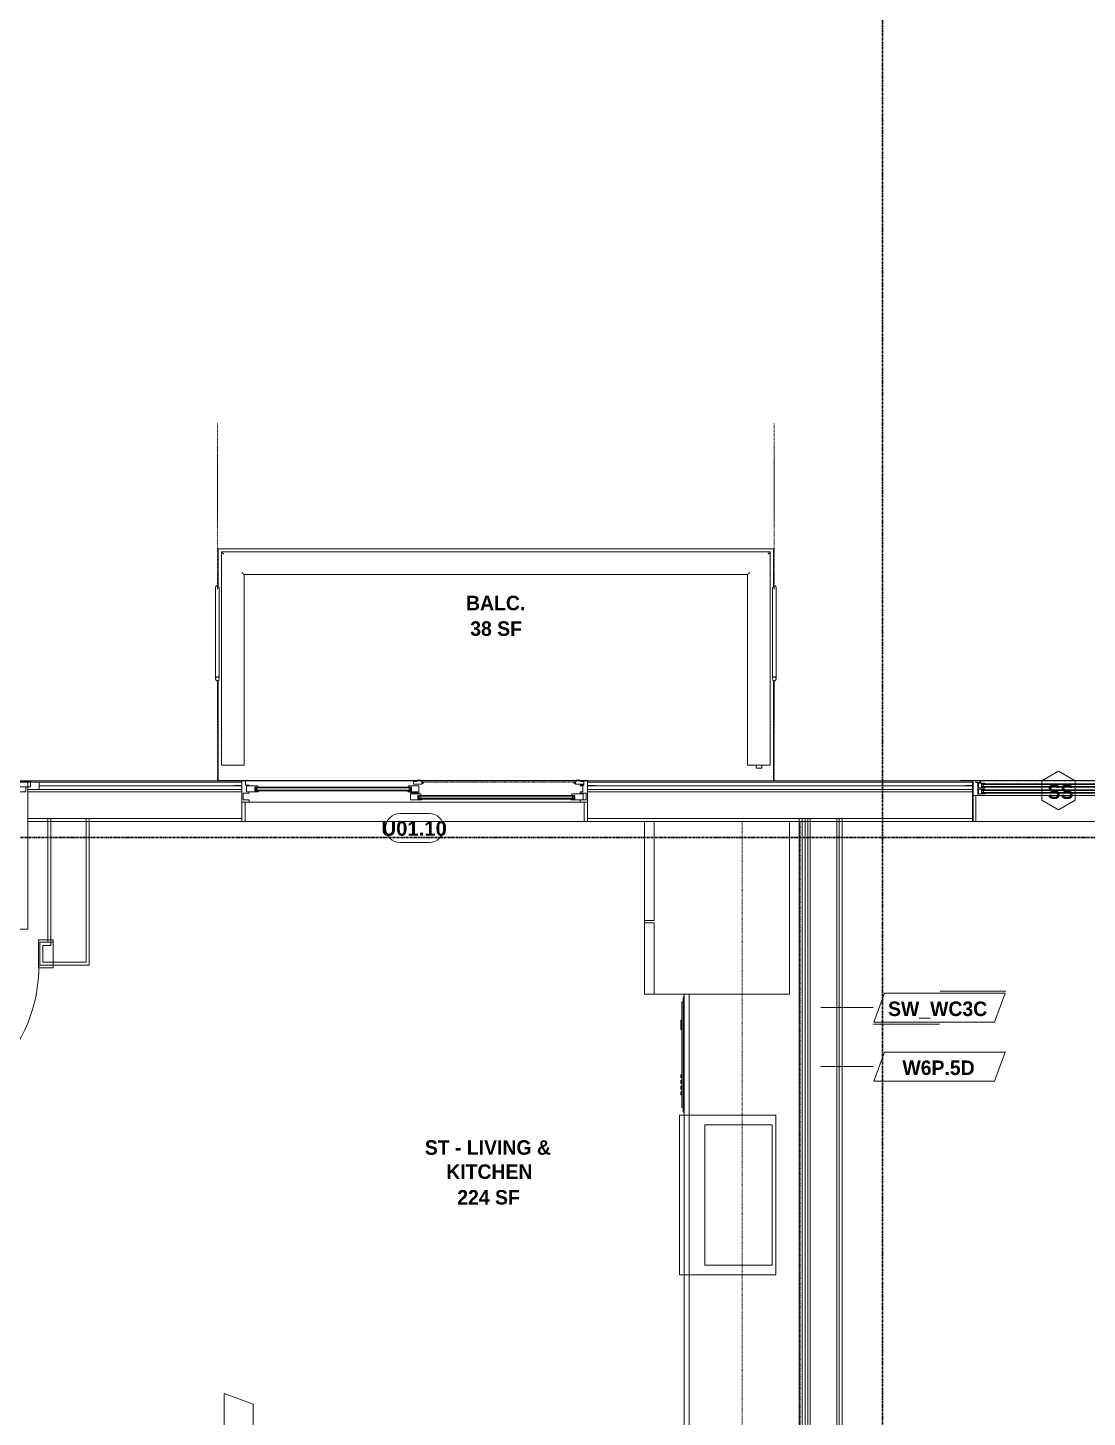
# Model space of a CAD drawing. Header units: inches. Extents: x -4058 to -1781, y 9814 to 12264.
# Drawn here: x -2677.1 to -2458, y 10719.3 to 11006.6 of the extents above; entities that cross this region are included whole.
import ezdxf

# ---------------------------------------------------------------- set-up
doc = ezdxf.new("R2010")
doc.units = ezdxf.units.IN
doc.header["$MEASUREMENT"] = 0
for name, pattern in [('Center 1_4_', [0.53125, 0.25, -0.09375, 0.09375, -0.09375]), ('Dash', [0.25, 0.125, -0.125]), ('Grid Line 1_2_', [0.875, 0.5, -0.125, 0.125, -0.125])]:
    doc.linetypes.add(name, pattern=pattern)
for name, color, linetype, lineweight in [('0-1', 7, 'Continuous', 5), ('0-2', 7, 'Continuous', 9), ('A-AREA-IDEN', 2, 'Continuous', 9), ('A-DETL-CNTR-1', 7, 'Center 1_4_', 9), ('A-DETL-GENF-1', 7, 'Continuous', 9), ('A-DETL-GENF-2', 92, 'Continuous', 18), ('A-DETL-GENF-HDLN-1', 7, 'Dash', 9), ('A-DETL-GENF-HDLN-2', 1, 'Continuous', 18), ('A-DOOR', 31, 'Continuous', 18), ('A-DOOR-1', 7, 'Continuous', 9), ('A-DOOR-3', 31, 'Continuous', 9), ('A-DOOR-4', 31, 'Continuous', 30), ('A-DOOR-FRAM-1', 7, 'Continuous', 9), ('A-DOOR-IDEN', 31, 'Continuous', 9), ('A-FLOR-1', 7, 'Continuous', 9), ('A-FLOR-2', 192, 'Continuous', 9), ('A-FLOR-HRAL-1', 7, 'Continuous', 9), ('A-GENM-1', 7, 'Continuous', 9), ('A-GLAZ', 151, 'Continuous', 18), ('A-GLAZ-1', 10, 'Continuous', 30), ('A-GLAZ-2', 7, 'Continuous', 9), ('A-GLAZ-IDEN', 152, 'Continuous', 9), ('A-WALL', 113, 'Continuous', 18), ('A-WALL-1', 7, 'Continuous', 9), ('A-WALL-2', 250, 'Continuous', 18), ('A-WALL-3', 113, 'Continuous', 9), ('A-WALL-IDEN', 211, 'Continuous', 9), ('I-WALL-1', 7, 'Continuous', 9), ('I-WALL-2', 2, 'Continuous', 9), ('P-SANR-FIXT', 6, 'Continuous', 9), ('Q-CASE', 31, 'Continuous', 9), ('Q-CASE-HDLN', 31, 'Dash', 9), ('Q-SPCQ', 91, 'Continuous', 9), ('S-BEAM-1', 7, 'Continuous', 9), ('S-GRID-1', 1, 'Grid Line 1_2_', 30)]:
    doc.layers.add(name, color=color, linetype=linetype, lineweight=lineweight)
doc.styles.add('Arial_B', font='arialbd.ttf', dxfattribs={"height": 3})
doc.styles.add('Century Gothic_B', font='GOTHICB.TTF', dxfattribs={"height": 3})

# ---------------------------------------------------------------- blocks, each defined once
blk = doc.blocks.new('Perforated Panel at Magic-Pak - hvac panel - 3rd floor-2505075-UNITS PLANS - 3RD FLOOR')
at = {"layer": 'A-GLAZ-2'}
for p, q in [((19.01, 4.19), (-19.01, 4.19)), ((-19.01, 4.12), (19.01, 4.12))]:
    blk.add_line(p, q, dxfattribs=at)
blk = doc.blocks.new('V-Series_EWC4_SPVU_RFA_2015 - 2ND AND 3RD FLOOR-2226480-UNITS PLANS - 3RD FLOOR')
at = {"layer": 'A-GENM-1'}
for p, q in [((-3859.97, 11740.34), (-3859.97, 11739.78)), ((-3858.97, 11740.34), (-3859.97, 11740.34)), ((-3859.97, 11739.78), (-3859.97, 11711.9)), ((-3858.97, 11739.78), (-3859.97, 11739.78)), ((-3859.97, 11739.78), (-3858.97, 11739.78)), ((-3858.97, 11739.78), (-3858.97, 11740.34)), ((-3858.97, 11711.9), (-3858.97, 11739.78)), ((-3829.54, 11739.78), (-3858.97, 11739.78)), ((-3858.97, 11739.78), (-3858.97, 11739.34)), ((-3829.54, 11711.9), (-3829.54, 11739.78)), ((-3858.97, 11739.34), (-3857.97, 11739.34)), ((-3857.97, 11739.34), (-3857.97, 11736.54)), ((-3857.97, 11736.54), (-3858.97, 11736.54)), ((-3858.97, 11736.54), (-3858.97, 11736.04)), ((-3858.97, 11736.04), (-3857.97, 11736.04)), ((-3857.97, 11736.04), (-3857.97, 11733.06)), ((-3857.97, 11733.06), (-3858.97, 11733.06)), ((-3858.97, 11733.06), (-3858.97, 11732.56)), ((-3858.97, 11732.56), (-3857.97, 11732.56)), ((-3857.97, 11732.56), (-3857.97, 11729.57)), ((-3857.97, 11729.57), (-3858.97, 11729.57)), ((-3858.97, 11729.57), (-3858.97, 11729.07)), ((-3858.97, 11729.07), (-3857.97, 11729.07)), ((-3857.97, 11729.07), (-3857.97, 11726.09)), ((-3857.97, 11726.09), (-3858.97, 11726.09)), ((-3858.97, 11726.09), (-3858.97, 11725.59)), ((-3858.97, 11725.59), (-3857.97, 11725.59)), ((-3857.97, 11725.59), (-3857.97, 11722.61)), ((-3857.97, 11722.61), (-3858.97, 11722.61)), ((-3858.97, 11722.61), (-3858.97, 11722.11)), ((-3858.97, 11722.11), (-3857.97, 11722.11)), ((-3857.97, 11722.11), (-3857.97, 11719.12)), ((-3857.97, 11719.12), (-3858.97, 11719.12)), ((-3858.97, 11719.12), (-3858.97, 11718.62)), ((-3858.97, 11718.62), (-3857.97, 11718.62)), ((-3857.97, 11718.62), (-3857.97, 11715.64)), ((-3857.97, 11715.64), (-3858.97, 11715.64)), ((-3858.97, 11715.64), (-3858.97, 11715.14)), ((-3858.97, 11715.14), (-3857.97, 11715.14)), ((-3857.97, 11715.14), (-3857.97, 11712.34)), ((-3859.97, 11711.9), (-3858.97, 11711.9)), ((-3859.97, 11711.9), (-3859.97, 11711.34)), ((-3858.97, 11711.9), (-3859.97, 11711.9)), ((-3859.97, 11711.34), (-3858.97, 11711.34)), ((-3857.97, 11712.34), (-3858.97, 11712.34)), ((-3858.97, 11712.34), (-3858.97, 11711.9)), ((-3858.97, 11711.34), (-3858.97, 11711.9)), ((-3858.97, 11711.9), (-3829.54, 11711.9))]:
    blk.add_line(p, q, dxfattribs=at)
blk = doc.blocks.new('Window-Double_Hung-Marvin-Essential - 2-WIDE _TEMP ALL LOW_ ESDH3066-3454271-UNITS PLANS - 3RD FLOOR')
at = {"layer": 'A-DETL-GENF-HDLN-1'}
blk.add_line((16.1, -4.22), (-16.5, -4.22), dxfattribs=at)
at = {"layer": 'A-DETL-GENF-HDLN-2'}
for p, q in [((-17.13, 4.19), (-17.75, 4.19)), ((-17.13, -1.16), (-17.13, 4.19)), ((17.12, 4.19), (17.75, 4.19)), ((17.12, 4.19), (17.12, -1.16)), ((-16.72, -1.19), (-17.75, -1.19)), ((-17.75, -4.28), (-17.75, -1.19)), ((-16.72, -3.77), (-16.72, -1.19)), ((-16.56, -1.53), (-15.34, -1.53)), ((-16.56, -1.53), (-16.56, -2.47)), ((-15.34, -2.47), (-16.56, -2.47)), ((-16.56, -2.75), (-15.34, -2.75)), ((-16.56, -2.75), (-16.56, -3.69)), ((-15.28, -1.65), (-15.94, -1.65)), ((-15.94, -1.65), (-15.94, -2.37)), ((-15.94, -2.37), (-15.28, -2.37)), ((-15.28, -2.87), (-15.94, -2.87)), ((-15.94, -2.87), (-15.94, -3.59)), ((-15.84, -1.66), (-15.84, -2.35)), ((-15.54, -1.79), (-15.54, -2.23)), ((-15.34, -1.53), (-15.28, -1.59)), ((-15.34, -2.47), (-15.28, -2.41)), ((-15.34, -2.75), (-15.28, -2.81)), ((-15.28, -1.59), (-15.28, -1.65)), ((-15.28, -2.37), (-15.28, -2.41)), ((-15.28, -2.81), (-15.28, -2.87)), ((15.34, -1.53), (15.28, -1.59)), ((15.28, -1.59), (15.28, -1.65)), ((15.28, -1.65), (15.94, -1.65)), ((15.28, -2.37), (15.28, -2.41)), ((15.94, -2.37), (15.28, -2.37)), ((15.34, -2.47), (15.28, -2.41)), ((15.34, -2.75), (15.28, -2.81)), ((15.28, -2.81), (15.28, -2.87)), ((15.28, -2.87), (15.94, -2.87)), ((16.56, -1.53), (15.34, -1.53)), ((15.34, -2.47), (16.56, -2.47)), ((16.56, -2.75), (15.34, -2.75)), ((15.54, -1.79), (15.54, -2.23)), ((15.84, -1.66), (15.84, -2.35)), ((15.94, -1.65), (15.94, -2.37)), ((15.94, -2.87), (15.94, -3.59)), ((16.56, -1.53), (16.56, -2.47)), ((16.56, -2.75), (16.56, -3.69)), ((16.72, -3.77), (16.72, -1.19)), ((16.72, -1.19), (17.75, -1.19)), ((17.75, -4.28), (17.75, -1.19)), ((-19.25, -3.23), (-19.25, -3.19)), ((-19.25, -3.19), (-17.9, -3.19)), ((-17.75, -3.23), (-19.25, -3.23)), ((-17.9, -3.19), (-17.9, -3.08)), ((-17.9, -3.08), (-17.75, -3.08)), ((-17.75, -4.28), (-17.16, -4.28)), ((-17.08, -3.87), (-17.16, -4.28)), ((-17.08, -3.87), (-16.19, -3.87)), ((-16.85, -4.25), (-16.85, -3.87)), ((-16.3, -4.25), (-16.85, -4.25)), ((-16.38, -3.77), (-16.72, -3.77)), ((-15.34, -3.69), (-16.56, -3.69)), ((-16.38, -3.87), (-16.38, -3.77)), ((-16.18, -4.01), (-16.3, -4.01)), ((-16.3, -4.01), (-16.3, -4.25)), ((-16.19, -3.87), (-16.19, -3.97)), ((-16.19, -3.97), (-16.1, -3.97)), ((-16.18, -4.22), (-16.18, -4.01)), ((-16.18, -4.22), (-16.1, -4.22)), ((-16.1, -3.97), (-16.1, -4.22)), ((-15.94, -3.59), (-15.28, -3.59)), ((-15.84, -2.88), (-15.84, -3.57)), ((-15.54, -3.01), (-15.54, -3.45)), ((-15.34, -3.69), (-15.28, -3.63)), ((-15.28, -3.59), (-15.28, -3.63)), ((15.28, -3.59), (15.28, -3.63)), ((15.94, -3.59), (15.28, -3.59)), ((15.34, -3.69), (15.28, -3.63)), ((15.34, -3.69), (16.56, -3.69)), ((15.54, -3.01), (15.54, -3.45)), ((15.84, -2.88), (15.84, -3.57)), ((16.19, -3.97), (16.1, -3.97)), ((16.1, -3.97), (16.1, -4.22)), ((16.18, -4.22), (16.1, -4.22)), ((16.18, -4.22), (16.18, -4.01)), ((16.18, -4.01), (16.3, -4.01)), ((17.08, -3.87), (16.19, -3.87)), ((16.19, -3.87), (16.19, -3.97)), ((16.3, -4.01), (16.3, -4.25)), ((16.3, -4.25), (16.85, -4.25)), ((16.38, -3.87), (16.38, -3.77)), ((16.38, -3.77), (16.72, -3.77)), ((16.85, -4.25), (16.85, -3.87)), ((17.08, -3.87), (17.16, -4.28)), ((17.75, -4.28), (17.16, -4.28)), ((17.9, -3.08), (17.75, -3.08)), ((17.75, -3.23), (19.25, -3.23)), ((17.9, -3.19), (17.9, -3.08)), ((19.25, -3.19), (17.9, -3.19)), ((19.25, -3.23), (19.25, -3.19))]:
    blk.add_line(p, q, dxfattribs=at)
at = {"layer": 'A-GLAZ'}
for p, q in [((15.84, -1.66), (-15.84, -1.66)), ((15.84, -1.79), (-15.84, -1.79)), ((15.84, -2.23), (-15.84, -2.23)), ((15.84, -2.35), (-15.84, -2.35)), ((15.84, -2.88), (-15.84, -2.88)), ((15.84, -3.01), (-15.84, -3.01)), ((15.84, -3.45), (-15.84, -3.45)), ((15.84, -3.57), (-15.84, -3.57))]:
    blk.add_line(p, q, dxfattribs=at)
at = {"layer": 'A-GLAZ-1'}
for p, q in [((-17.75, -1.16), (-17.75, 4.19)), ((17.75, 4.19), (17.75, -1.16)), ((-17.75, -4.28), (-17.75, -1.19)), ((17.75, -1.19), (17.75, -4.28))]:
    blk.add_line(p, q, dxfattribs=at)
at = {"layer": 'A-GLAZ-2'}
for p, q in [((-17.75, 4.19), (17.75, 4.19)), ((-17.75, -1.19), (17.75, -1.19)), ((17.75, -4.28), (-17.75, -4.28)), ((17.75, -4.19), (20.21, -4.19)), ((20.21, -4.25), (17.75, -4.25)), ((20.21, -4.19), (20.21, -4.25))]:
    blk.add_line(p, q, dxfattribs=at)
blk = doc.blocks.new('Door-Sliding-Marvin-2_Panel_Patio_Door-Essential - LR-MARVIN ESSENTIAL SLIDING - 6_-0_X6_-10_ - 3RD FLOOR-3441016-UNITS PLANS - 3RD FLOOR')
at = {"layer": 'A-DETL-GENF-1'}
for p, q in [((-32.87, 2.72), (-32.87, 2.27)), ((-32.61, 2.72), (-32.61, 2.27))]:
    blk.add_line(p, q, dxfattribs=at)
at = {"layer": 'A-DETL-GENF-2'}
for p, q in [((-37.25, 3.19), (-37.25, 3.23)), ((-35.75, 3.23), (-37.25, 3.23)), ((-35.91, 3.19), (-37.25, 3.19)), ((-35.91, 3.19), (-35.91, 3.08)), ((-35.75, 3.08), (-35.91, 3.08)), ((-35, 4.28), (-35.75, 4.28)), ((-35.75, 4.28), (-35.75, -0.19)), ((-35, 3.31), (-35, 4.28)), ((-34.25, 3.31), (-35, 3.31)), ((-34.81, 3.19), (-32.46, 3.19)), ((-34.81, 1.94), (-34.81, 3.19)), ((-34.25, 3.19), (-34.25, 3.31)), ((-32.38, 2.87), (-33.09, 2.87)), ((-33.09, 2.87), (-33.09, 2.12)), ((-32.98, 2.72), (-32.98, 2.87)), ((-32.46, 3.19), (-32.38, 2.87)), ((-35.5, 1.62), (-35.5, 0.25)), ((-35.5, 1.62), (-34.25, 1.62)), ((-35.5, 0.25), (-34.39, 0.25)), ((-32.41, 1.94), (-34.81, 1.94)), ((-34.39, 0.25), (-34.25, 0.1)), ((-34.25, 1.62), (-34.25, 1.94)), ((-34.25, -0.19), (-34.25, 0.1)), ((-33.09, 2.12), (-32.34, 2.12)), ((-32.98, 2.27), (-32.98, 2.12)), ((-32.34, 2), (-32.41, 1.94)), ((-32.34, 2.12), (-32.34, 2)), ((-35.75, -0.19), (-34.25, -0.19)), ((-35.06, -0.22), (-35.75, -0.22)), ((-35.75, -0.22), (-35.75, -4.19)), ((-35.06, -4.19), (-35.06, -0.22)), ((35.06, -0.22), (35.06, -4.19)), ((35.75, -0.22), (35.06, -0.22)), ((35.75, -4.19), (35.75, -0.22)), ((-35.75, -4.19), (-35.06, -4.19)), ((35.06, -4.19), (35.75, -4.19))]:
    blk.add_line(p, q, dxfattribs=at)
at = {"layer": 'A-DETL-GENF-HDLN-1'}
blk.add_line((1.75, 3.94), (33.01, 3.94), dxfattribs=at)
at = {"layer": 'A-DETL-GENF-HDLN-2'}
for p, q in [((-1.29, 3.19), (-1.38, 2.87)), ((-1.38, 2.87), (-0.66, 2.87)), ((0.87, 3.19), (-1.29, 3.19)), ((-0.77, 2.72), (-0.77, 2.87)), ((-0.66, 2.87), (-0.66, 2.12)), ((-0.24, 4.05), (-0.24, 3.53)), ((0.34, 4.05), (-0.24, 4.05)), ((-0.24, 3.53), (1.51, 3.53)), ((0.6, 4.36), (0.34, 4.05)), ((1.35, 4.36), (0.6, 4.36)), ((0.87, 1.72), (0.87, 3.19)), ((1.35, 4.05), (1.35, 4.36)), ((1.35, 4.05), (1.51, 4.05)), ((1.51, 3.69), (1.51, 4.05)), ((1.71, 3.69), (1.51, 3.69)), ((1.51, 3.65), (1.75, 3.65)), ((1.51, 3.53), (1.51, 3.65)), ((1.64, 3.83), (1.64, 3.94)), ((1.75, 3.94), (1.64, 3.94)), ((1.64, 3.83), (1.71, 3.83)), ((1.71, 3.83), (1.71, 3.69)), ((1.75, 3.65), (1.75, 3.94)), ((33.01, 3.94), (33.12, 3.94)), ((33.01, 3.65), (33.01, 3.94)), ((33.25, 3.65), (33.01, 3.65)), ((33.12, 3.83), (33.05, 3.83)), ((33.05, 3.83), (33.05, 3.69)), ((33.05, 3.69), (33.25, 3.69)), ((33.12, 3.83), (33.12, 3.94)), ((33.25, 3.69), (33.25, 4.05)), ((33.41, 4.05), (33.25, 4.05)), ((33.25, 3.53), (33.25, 3.65)), ((35, 3.53), (33.25, 3.53)), ((33.41, 4.05), (33.41, 4.36)), ((33.41, 4.36), (34.16, 4.36)), ((34.16, 4.36), (34.42, 4.05)), ((34.25, 3.19), (34.25, 3.31)), ((34.25, 3.31), (35, 3.31)), ((34.81, 3.19), (34.25, 3.19)), ((34.42, 4.05), (35, 4.05)), ((34.81, 1.94), (34.81, 3.19)), ((35, 4.28), (35.75, 4.28)), ((35, 3.31), (35, 4.28)), ((35.75, 4.28), (35.75, -0.19)), ((35.75, 3.23), (37.25, 3.23)), ((35.75, 3.08), (35.9, 3.08)), ((35.9, 3.19), (35.9, 3.08)), ((35.9, 3.19), (37.25, 3.19)), ((37.25, 3.19), (37.25, 3.23)), ((-32.87, 2.72), (-32.87, 2.27)), ((-32.61, 2.72), (-32.61, 2.27)), ((-0.66, 2.12), (-1.41, 2.12)), ((-1.41, 2.12), (-1.41, 2)), ((-1.41, 2), (-1.34, 1.94)), ((-1.34, 1.94), (0.87, 1.94)), ((-1.14, 2.72), (-1.14, 2.27)), ((-0.88, 2.72), (-0.88, 2.27)), ((0.24, 1.82), (-0.88, 1.72)), ((-0.88, 0.25), (-0.88, 1.72)), ((-0.88, 1.5), (1.29, 1.5)), ((1.34, 0.25), (-0.88, 0.25)), ((-0.77, 2.27), (-0.77, 2.12)), ((-0.43, 1.68), (0.43, 1.76)), ((-0.43, 1.58), (-0.43, 1.68)), ((-0.24, 1.58), (-0.43, 1.58)), ((-0.24, 1.62), (0.87, 1.72)), ((-0.24, 1.62), (-0.24, 1.7)), ((-0.24, 1.51), (-0.24, 1.58)), ((0.24, 1.93), (0.24, 1.86)), ((0.24, 1.86), (0.43, 1.86)), ((0.24, 1.82), (0.24, 1.74)), ((0.43, 1.86), (0.43, 1.76)), ((0.66, 1.19), (0.66, 0.44)), ((1.37, 1.19), (0.66, 1.19)), ((0.66, 0.44), (1.41, 0.44)), ((0.77, 1.04), (0.77, 1.19)), ((0.77, 0.58), (0.77, 0.44)), ((0.88, 1.04), (0.88, 0.58)), ((1.14, 1.04), (1.14, 0.58)), ((1.29, 1.5), (1.37, 1.19)), ((1.41, 0.31), (1.34, 0.25)), ((1.41, 0.44), (1.41, 0.31)), ((33.16, 0.44), (32.41, 0.44)), ((32.41, 0.44), (32.41, 0.31)), ((32.41, 0.31), (32.47, 0.25)), ((32.52, 1.5), (32.44, 1.19)), ((32.44, 1.19), (33.16, 1.19)), ((32.47, 0.25), (34.84, 0.25)), ((34.84, 1.5), (32.52, 1.5)), ((32.68, 1.04), (32.68, 0.58)), ((32.93, 1.04), (32.93, 0.58)), ((33.04, 1.04), (33.04, 1.19)), ((33.04, 0.58), (33.04, 0.44)), ((33.16, 1.19), (33.16, 0.44)), ((34.81, 1.94), (34.25, 1.94)), ((34.25, 1.62), (34.25, 1.94)), ((35.5, 1.62), (34.25, 1.62)), ((34.39, 0.25), (34.25, 0.1)), ((34.25, -0.19), (34.25, 0.1)), ((35.5, 0.25), (34.39, 0.25)), ((34.84, 0.25), (34.84, 1.5)), ((35.5, 1.62), (35.5, 0.25)), ((35.75, -0.19), (34.25, -0.19))]:
    blk.add_line(p, q, dxfattribs=at)
at = {"layer": 'A-DOOR'}
for p, q in [((-32.98, 2.87), (-0.77, 2.87)), ((-32.98, 2.72), (-0.77, 2.72)), ((-32.98, 2.27), (-0.77, 2.27)), ((-32.98, 2.12), (-0.77, 2.12)), ((0.77, 1.19), (33.04, 1.19)), ((0.77, 1.04), (33.04, 1.04)), ((0.77, 0.58), (33.04, 0.58)), ((0.77, 0.44), (33.04, 0.44))]:
    blk.add_line(p, q, dxfattribs=at)
at = {"layer": 'A-DOOR-1'}
for p, q in [((-35.75, 4.25), (-40.68, 4.25)), ((-40.68, 4.25), (-40.68, 4.19)), ((-35.75, 4.25), (35.75, 4.25)), ((-35.75, 4.19), (-35.75, 4.25)), ((-35.75, 4.19), (35.75, 4.19)), ((35.75, 4.25), (35.75, 4.19))]:
    blk.add_line(p, q, dxfattribs=at)
at = {"layer": 'A-DOOR-FRAM-1'}
for p, q in [((35.75, 4.28), (-35.75, 4.28)), ((-35.75, 4.28), (-35.75, -0.19)), ((35.75, -0.19), (35.75, 4.28)), ((-35.75, -0.19), (35.75, -0.19))]:
    blk.add_line(p, q, dxfattribs=at)
blk = doc.blocks.new('Railing - Baluster_01-2700443-UNITS PLANS - 3RD FLOOR')
at = {"layer": 'A-FLOR-HRAL-1'}
for p, q in [((-0.59, 1.18), (0.59, 1.18)), ((-0.59, 0.59), (-0.59, 1.18)), ((0.59, 1.18), (0.59, 0.59))]:
    blk.add_line(p, q, dxfattribs=at)
blk = doc.blocks.new('Railing - Railing-3415223-UNITS PLANS - 3RD FLOOR')
at = {"layer": 'A-FLOR-HRAL-1'}
for p, q in [((-2523.55, 10898.25), (-2637.1, 10898.25)), ((-2637.1, 10898.25), (-2637.1, 10854.14)), ((-2523.55, 10854.14), (-2523.55, 10898.25)), ((-2632.37, 10893.53), (-2528.27, 10893.53)), ((-2632.37, 10854.14), (-2632.37, 10893.53)), ((-2528.27, 10893.53), (-2528.27, 10854.14)), ((-2636.63, 10854.14), (-2637.1, 10854.14)), ((-2632.85, 10854.14), (-2636.63, 10854.14)), ((-2632.37, 10854.14), (-2632.85, 10854.14)), ((-2527.8, 10854.14), (-2528.27, 10854.14)), ((-2524.02, 10854.14), (-2527.8, 10854.14)), ((-2523.55, 10854.14), (-2524.02, 10854.14))]:
    blk.add_line(p, q, dxfattribs=at)
for points, knots in [([(-2637.1, 10898.25), (-2637.1, 10898.25), (-2637.09, 10898.24), (-2637.06, 10898.22), (-2637.04, 10898.19), (-2637.01, 10898.16), (-2636.98, 10898.13), (-2636.95, 10898.11), (-2636.91, 10898.07), (-2636.87, 10898.02), (-2636.84, 10897.99), (-2636.8, 10897.95), (-2636.73, 10897.88), (-2636.67, 10897.82), (-2636.63, 10897.78)], [0, 0, 0, 0, 0.166667, 0.25, 0.333333, 0.416667, 0.458333, 0.5, 0.583333, 0.666667, 0.708333, 0.75, 0.833333, 1, 1, 1, 1]), ([(-2523.55, 10898.25), (-2523.55, 10898.25), (-2523.56, 10898.24), (-2523.58, 10898.22), (-2523.61, 10898.19), (-2523.64, 10898.16), (-2523.67, 10898.13), (-2523.69, 10898.11), (-2523.73, 10898.07), (-2523.78, 10898.02), (-2523.81, 10897.99), (-2523.85, 10897.95), (-2523.92, 10897.88), (-2523.98, 10897.82), (-2524.02, 10897.78)], [0, 0, 0, 0, 0.166667, 0.25, 0.333333, 0.416667, 0.458333, 0.5, 0.583333, 0.666667, 0.708333, 0.75, 0.833333, 1, 1, 1, 1]), ([(-2632.85, 10894), (-2632.8, 10893.96), (-2632.74, 10893.9), (-2632.67, 10893.82), (-2632.62, 10893.77), (-2632.58, 10893.74), (-2632.55, 10893.7), (-2632.52, 10893.67), (-2632.49, 10893.64), (-2632.46, 10893.62), (-2632.44, 10893.59), (-2632.41, 10893.56), (-2632.38, 10893.54), (-2632.37, 10893.53), (-2632.37, 10893.53)], [0, 0, 0, 0, 0.166667, 0.25, 0.333333, 0.375, 0.416667, 0.5, 0.541667, 0.583333, 0.666667, 0.75, 0.833333, 1, 1, 1, 1]), ([(-2527.8, 10894), (-2527.84, 10893.96), (-2527.9, 10893.9), (-2527.98, 10893.82), (-2528.03, 10893.77), (-2528.06, 10893.74), (-2528.1, 10893.7), (-2528.13, 10893.67), (-2528.16, 10893.64), (-2528.18, 10893.62), (-2528.21, 10893.59), (-2528.24, 10893.56), (-2528.27, 10893.54), (-2528.27, 10893.53), (-2528.27, 10893.53)], [0, 0, 0, 0, 0.166667, 0.25, 0.333333, 0.375, 0.416667, 0.5, 0.541667, 0.583333, 0.666667, 0.75, 0.833333, 1, 1, 1, 1])]:
    blk.add_open_spline(points, degree=3, knots=knots, dxfattribs=at)
at = {"rotation": 180}
blk.add_blockref('Railing - Baluster_01-2700443-UNITS PLANS - 3RD FLOOR', (-2525.91, 10854.73), dxfattribs=at)
blk = doc.blocks.new('Walls 57 - Walls 1-3381286-UNITS PLANS - 3RD FLOOR')
at = {"layer": 'S-BEAM-1'}
for p, q in [((-2523.1, 10890.93), (-2523.1, 10871.99)), ((-2522.35, 10871.99), (-2522.35, 10890.93))]:
    blk.add_line(p, q, dxfattribs=at)
at = {"layer": 'S-BEAM-1', "flags": 128}
for points in [[(-2522.35, 10871.99), (-2522.36, 10872.09), (-2522.4, 10872.18), (-2522.45, 10872.26), (-2522.52, 10872.32), (-2522.6, 10872.37), (-2522.68, 10872.39), (-2522.77, 10872.39), (-2522.86, 10872.37), (-2522.94, 10872.32), (-2523.01, 10872.26), (-2523.06, 10872.18), (-2523.09, 10872.09), (-2523.1, 10871.99)], [(-2523.1, 10871.99), (-2523.09, 10871.89), (-2523.06, 10871.8), (-2523.01, 10871.72), (-2522.94, 10871.66), (-2522.86, 10871.62), (-2522.77, 10871.59), (-2522.68, 10871.59), (-2522.6, 10871.62), (-2522.52, 10871.66), (-2522.45, 10871.72), (-2522.4, 10871.8), (-2522.36, 10871.89), (-2522.35, 10871.99)]]:
    blk.add_lwpolyline(points, dxfattribs=at)
at = {"layer": 'S-BEAM-1'}
blk.add_ellipse((-2522.73, 10890.93), major_axis=(0.375, 0), ratio=0.93544, start_param=0, end_param=2.081897, dxfattribs=at)
blk = doc.blocks.new('Walls 58 - Walls 1-3381295-UNITS PLANS - 3RD FLOOR')
at = {"layer": 'S-BEAM-1'}
for p, q in [((-2638.3, 10890.93), (-2638.3, 10871.99)), ((-2637.55, 10871.99), (-2637.55, 10890.93))]:
    blk.add_line(p, q, dxfattribs=at)
at = {"layer": 'S-BEAM-1', "flags": 128}
for points in [[(-2637.55, 10871.99), (-2637.56, 10872.09), (-2637.6, 10872.18), (-2637.65, 10872.26), (-2637.71, 10872.32), (-2637.79, 10872.37), (-2637.88, 10872.39), (-2637.97, 10872.39), (-2638.06, 10872.37), (-2638.14, 10872.32), (-2638.21, 10872.26), (-2638.26, 10872.18), (-2638.29, 10872.09), (-2638.3, 10871.99)], [(-2638.3, 10871.99), (-2638.29, 10871.89), (-2638.26, 10871.8), (-2638.21, 10871.72), (-2638.14, 10871.66), (-2638.06, 10871.62), (-2637.97, 10871.59), (-2637.88, 10871.59), (-2637.79, 10871.62), (-2637.71, 10871.66), (-2637.65, 10871.72), (-2637.6, 10871.8), (-2637.56, 10871.89), (-2637.55, 10871.99)]]:
    blk.add_lwpolyline(points, dxfattribs=at)
at = {"layer": 'S-BEAM-1'}
blk.add_ellipse((-2637.93, 10890.93), major_axis=(0.375, 0), ratio=0.93544, start_param=1.047198, end_param=3.141593, dxfattribs=at)
blk = doc.blocks.new('CTR - 1st Phase - Shell_rvt-1-UNITS PLANS - 3RD FLOOR')
at = {"layer": 'A-DETL-CNTR-1'}
for p, q in [((-2637.92, 10890.53), (-2637.92, 10924.78)), ((-2522.72, 10890.53), (-2522.72, 10924.78)), ((-2637.92, 10850.89), (-2637.92, 10871.59)), ((-2522.72, 10850.89), (-2522.72, 10871.59))]:
    blk.add_line(p, q, dxfattribs=at)
at = {"layer": 'A-FLOR-1'}
for p, q in [((-2637.74, 10898.89), (-2637.74, 10890.85)), ((-2522.91, 10898.89), (-2637.74, 10898.89)), ((-2522.91, 10890.86), (-2522.91, 10898.89)), ((-2637.74, 10871.65), (-2637.74, 10850.95)), ((-2522.91, 10850.89), (-2522.91, 10871.64))]:
    blk.add_line(p, q, dxfattribs=at)
at = {"layer": 'A-WALL-1'}
for p, q in [((-2674.76, 10849.14), (-2677.14, 10849.14)), ((-2677.14, 10849.14), (-2677.14, 10842.51)), ((-2632.87, 10850.89), (-2676.51, 10850.89)), ((-2676.51, 10850.89), (-2676.51, 10850.64)), ((-2676.51, 10850.64), (-2674.76, 10850.64)), ((-2674.76, 10850.64), (-2674.76, 10849.14)), ((-2484.14, 10850.89), (-2561.37, 10850.89)), ((-2632.87, 10846.48), (-2632.87, 10846.51)), ((-2561.37, 10846.51), (-2561.37, 10846.48)), ((-2481.68, 10847.86), (-2481.68, 10847.89)), ((-2677.14, 10842.51), (-2632.87, 10842.51)), ((-2561.37, 10842.51), (-2481.68, 10842.51))]:
    blk.add_line(p, q, dxfattribs=at)
at = {"layer": 'A-WALL-2'}
for p, q in [((-2632.87, 10850.64), (-2674.76, 10850.64)), ((-2632.87, 10849.89), (-2674.76, 10849.89)), ((-2632.87, 10849.14), (-2674.76, 10849.14)), ((-2481.68, 10850.64), (-2561.37, 10850.64)), ((-2481.68, 10849.89), (-2561.37, 10849.89)), ((-2481.68, 10849.14), (-2561.37, 10849.14)), ((-2632.87, 10848.64), (-2677.14, 10848.64)), ((-2481.68, 10848.64), (-2561.37, 10848.64)), ((-2632.87, 10843.14), (-2677.14, 10843.14)), ((-2481.68, 10843.14), (-2561.37, 10843.14))]:
    blk.add_line(p, q, dxfattribs=at)
at = {"layer": '0-2'}
for name, p in [('Railing - Railing-3415223-UNITS PLANS - 3RD FLOOR', (0, 0)), ('Walls 58 - Walls 1-3381295-UNITS PLANS - 3RD FLOOR', (0, 0)), ('Walls 57 - Walls 1-3381286-UNITS PLANS - 3RD FLOOR', (0, 0)), ('Perforated Panel at Magic-Pak - hvac panel - 3rd floor-2505075-UNITS PLANS - 3RD FLOOR', (-2695.52, 10846.7)), ('Door-Sliding-Marvin-2_Panel_Patio_Door-Essential - LR-MARVIN ESSENTIAL SLIDING - 6_-0_X6_-10_ - 3RD FLOOR-3441016-UNITS PLANS - 3RD FLOOR', (-2597.12, 10846.7))]:
    blk.add_blockref(name, p, dxfattribs=at)
for name, p, rotation in [('V-Series_EWC4_SPVU_RFA_2015 - 2ND AND 3RD FLOOR-2226480-UNITS PLANS - 3RD FLOOR', (-14416.91, 6990.67), 269.9999999999999), ('Window-Double_Hung-Marvin-Essential - 2-WIDE _TEMP ALL LOW_ ESDH3066-3454271-UNITS PLANS - 3RD FLOOR', (-2463.93, 10846.7), 180)]:
    blk.add_blockref(name, p, dxfattribs=dict(at, rotation=rotation))
blk = doc.blocks.new('CTR - 1st Phase - Common Walls_rvt-1-UNITS PLANS - 3RD FLOOR')
at = {"layer": 'A-WALL-2'}
for p, q in [((-2516.94, 10843.14), (-2516.94, 10458.16)), ((-2516.31, 10843.14), (-2516.31, 10458.16)), ((-2515.81, 10843.14), (-2515.81, 10458.16)), ((-2515.31, 10843.14), (-2515.31, 10458.16)), ((-2509.81, 10843.14), (-2509.81, 10458.16)), ((-2509.31, 10843.14), (-2509.31, 10458.16))]:
    blk.add_line(p, q, dxfattribs=at)
at = {"layer": 'I-WALL-1'}
for p, q in [((-2508.69, 10843.14), (-2517.56, 10843.14)), ((-2517.56, 10843.14), (-2517.56, 10496.91)), ((-2508.69, 10578.1), (-2508.69, 10843.14))]:
    blk.add_line(p, q, dxfattribs=at)
blk = doc.blocks.new('CTR - 1st Phase - Structure_rvt-1-UNITS PLANS - 3RD FLOOR')
at = {"layer": 'S-GRID-1'}
for p, q in [((-2500.32, 9814.03), (-2500.32, 12247.5)), ((-1781.27, 10839.19), (-4041.78, 10839.19))]:
    blk.add_line(p, q, dxfattribs=at)
blk = doc.blocks.new('SWING - SINGLE - FLUSH - SWING - 32_ x 80_ - WITH ACOUSTICAL SEAL-4346071-UNITS PLANS - 3RD FLOOR')
at = {"layer": 'A-DOOR-3'}
for p, q in [((-16, 2.87), (-19, 2.87)), ((-19, 2.87), (-19, -2.38)), ((-16, -2.38), (-16, 2.87)), ((19, 2.87), (16, 2.87)), ((16, 2.87), (16, -2.38)), ((19, -2.38), (19, 2.87)), ((-19, -2.38), (-16, -2.38)), ((-16, -2.38), (-19, -2.38)), ((-19, -2.38), (-19, -2.88)), ((-16, -2.88), (-16, -2.38)), ((16, -2.38), (19, -2.38)), ((19, -2.38), (16, -2.38)), ((16, -2.38), (16, -2.88)), ((19, -2.88), (19, -2.38)), ((-19, -2.88), (-16, -2.88)), ((16, -2.88), (19, -2.88))]:
    blk.add_line(p, q, dxfattribs=at)
blk.add_arc((16, 2.37), 32.07, 93.5759, 180, dxfattribs=at)
at = {"layer": 'A-DOOR-4'}
for p, q in [((14, 2.37), (14, 34.38)), ((16, 34.38), (14, 34.38)), ((16, 2.37), (16, 34.38)), ((16, 2.37), (14, 2.37))]:
    blk.add_line(p, q, dxfattribs=at)
blk = doc.blocks.new('OD_CW_Base Cabinet - OD_CW_Base Cabinet-V23-UNITS PLANS - 3RD FLOOR')
at = {"layer": 'Q-CASE'}
for p, q in [((0.74, 23.81), (0.74, 21.81)), ((36.49, 0), (131.34, 0)), ((161.34, 0), (191.34, 0))]:
    blk.add_line(p, q, dxfattribs=at)
blk = doc.blocks.new('OD_CW_Upper Cabinet - OD_CW_Upper Cabinet-4366994-UNITS PLANS - 3RD FLOOR')
at = {"layer": 'Q-CASE-HDLN'}
for p, q in [((191.34, 24), (0.74, 24)), ((0.74, 24), (0.74, 12)), ((191.34, 12), (191.34, 24)), ((0.74, 12), (191.34, 12))]:
    blk.add_line(p, q, dxfattribs=at)
blk = doc.blocks.new('Refrigerator_-_Side-by-Side_6047 - 36_ X 30_-1372843-UNITS PLANS - 3RD FLOOR')
at = {"layer": 'Q-SPCQ'}
for p, q in [((-17.88, 15.58), (17.87, 15.58)), ((-17.88, -14.42), (-17.88, 15.58)), ((-17.88, 15.58), (-3.13, 15.58)), ((-17.88, 15.58), (-17.88, 13.58)), ((-3.13, 13.58), (-3.13, 15.58)), ((-2.63, 15.58), (17.87, 15.58)), ((-2.63, 15.58), (-2.63, 13.58)), ((17.87, 15.58), (17.87, -14.42)), ((17.87, 13.58), (17.87, 15.58)), ((-3.13, 13.58), (-17.88, 13.58)), ((17.87, 13.58), (-2.63, 13.58)), ((17.87, -14.42), (-17.88, -14.42))]:
    blk.add_line(p, q, dxfattribs=at)
blk = doc.blocks.new('Stainless Steel Farmhous Kitchen Sink - Stainless Steel Farmhous Kitchen Sink-2443921-UNITS PLANS - 3RD FLOOR')
at = {"layer": 'P-SANR-FIXT'}
for p, q in [((0, -2.25), (-33, -2.25)), ((-33, -2.25), (-33, -22.2)), ((0, -22.2), (0, -2.25)), ((-31, -16.96), (-31, -3)), ((-31, -3), (-2, -3)), ((-2, -3), (-2, -16.96)), ((-2, -16.96), (-31, -16.96)), ((-33, -22.2), (0, -22.2))]:
    blk.add_line(p, q, dxfattribs=at)
blk = doc.blocks.new('Door Tag - Type Mark-2601225-UNITS PLANS - 3RD FLOOR')
at = {"layer": 'A-DOOR-IDEN'}
for p, q in [((0.09375, 0.09375), (-0.09375, 0.09375)), ((-0.09375, -0.09375), (0.09375, -0.09375))]:
    blk.add_line(p, q, dxfattribs=at)
for centre, start, end in [((-0.09375, 0), 90, 270), ((0.09375, 0), 270, 90)]:
    blk.add_arc(centre, 0.09375, start, end, dxfattribs=at)
blk = doc.blocks.new('Wall Tag - Shear Wall-3956451-UNITS PLANS - 3RD FLOOR')
at = {"layer": 'A-WALL-IDEN'}
for p, q in [((-0.3561, 0.0937), (-0.4244, -0.0937)), ((0.4244, 0.0937), (-0.3561, 0.0937)), ((0.4291, 0.1068), (0.0033, 0.1068)), ((0.3561, -0.0937), (0.4244, 0.0937)), ((0, -0.1068), (-0.4291, -0.1068)), ((-0.4244, -0.0937), (0.3561, -0.0937))]:
    blk.add_line(p, q, dxfattribs=at)
blk = doc.blocks.new('Wall Tag - Arch Wall-3956453-UNITS PLANS - 3RD FLOOR')
at = {"layer": 'A-WALL-IDEN'}
for p, q in [((-0.3561, 0.0937), (-0.4244, -0.0937)), ((0.4244, 0.0937), (-0.3561, 0.0937)), ((0.3561, -0.0937), (0.4244, 0.0937)), ((-0.4244, -0.0937), (0.3561, -0.0937))]:
    blk.add_line(p, q, dxfattribs=at)
blk = doc.blocks.new('Window Tag - ONE-4156801-UNITS PLANS - 3RD FLOOR')
at = {"layer": 'A-GLAZ-IDEN'}
for p, q in [((0, 0.125), (-0.1071, 0.0619)), ((0.107, 0.062), (0, 0.125)), ((-0.1071, 0.0619), (-0.1071, -0.0619)), ((0.107, -0.0624), (0.107, 0.062)), ((-0.1071, -0.0619), (0, -0.125)), ((0, -0.125), (0.107, -0.0624))]:
    blk.add_line(p, q, dxfattribs=at)

msp = doc.modelspace()

# ---------------------------------------------------------------- linework, layer by layer
at = {"layer": 'A-FLOR-2'}
msp.add_line((-2562.06, 10842.51), (-2632.19, 10842.51), dxfattribs=at)
at = {"layer": 'A-WALL'}
for p, q in [((-2672.35, 10816.88), (-2672.35, 10843.13)), ((-2665.1, 10813.38), (-2665.1, 10843.13)), ((-2672.35, 10816.88), (-2674.04, 10816.88)), ((-2674.04, 10816.88), (-2674.04, 10813.38)), ((-2665.1, 10813.38), (-2674.04, 10813.38))]:
    msp.add_line(p, q, dxfattribs=at)
at = {"layer": 'A-WALL-3'}
for p, q in [((-2672.97, 10817.51), (-2674.66, 10817.51)), ((-2674.66, 10817.51), (-2674.66, 10812.76)), ((-2674.66, 10812.76), (-2672.97, 10812.76))]:
    msp.add_line(p, q, dxfattribs=at)
at = {"layer": 'A-WALL-IDEN'}
for p, q in [((-2513.12, 10804.01), (-2502.28, 10804.01)), ((-2513.12, 10791.82), (-2502.28, 10791.82))]:
    msp.add_line(p, q, dxfattribs=at)
at = {"layer": 'I-WALL-2'}
for p, q in [((-2672.97, 10843.13), (-2672.97, 10817.51)), ((-2664.47, 10843.13), (-2672.97, 10843.13)), ((-2664.47, 10812.76), (-2664.47, 10843.13)), ((-2672.97, 10812.76), (-2664.47, 10812.76))]:
    msp.add_line(p, q, dxfattribs=at)
at = {"layer": 'Q-CASE'}
for p, q in [((-2519.56, 10842.51), (-2517.56, 10842.51)), ((-2541.37, 10711.91), (-2541.37, 10806.76)), ((-2540.37, 10711.91), (-2540.37, 10806.76)), ((-2540.37, 10806.76), (-2540.37, 10711.91))]:
    msp.add_line(p, q, dxfattribs=at)
at = {"layer": 'Q-SPCQ'}
for p, q in [((-2541.59, 10806.06), (-2541.59, 10783.33)), ((-2541.37, 10806.26), (-2541.39, 10806.26)), ((-2541.84, 10783.35), (-2541.84, 10805.17)), ((-2541.59, 10805.17), (-2541.84, 10805.17)), ((-2541.84, 10801.44), (-2542.09, 10801.44)), ((-2542.09, 10800.45), (-2542.09, 10801.44)), ((-2542.09, 10799.47), (-2542.09, 10800.45)), ((-2542.09, 10799.47), (-2541.84, 10799.47)), ((-2542.09, 10789.52), (-2542.09, 10790.11)), ((-2541.84, 10790.11), (-2542.09, 10790.11)), ((-2542.09, 10789.52), (-2541.84, 10789.52)), ((-2542.09, 10788.34), (-2542.09, 10788.93)), ((-2541.84, 10788.93), (-2542.09, 10788.93)), ((-2542.09, 10788.34), (-2541.84, 10788.34)), ((-2542.09, 10787.16), (-2542.09, 10787.75)), ((-2541.84, 10787.75), (-2542.09, 10787.75)), ((-2542.09, 10787.16), (-2541.84, 10787.16)), ((-2542.09, 10785.98), (-2542.09, 10786.57)), ((-2541.84, 10786.57), (-2542.09, 10786.57)), ((-2542.09, 10785.98), (-2541.84, 10785.98)), ((-2541.59, 10783.35), (-2541.84, 10783.35)), ((-2541.59, 10783.33), (-2541.59, 10782.46)), ((-2541.39, 10782.26), (-2541.37, 10782.26))]:
    msp.add_line(p, q, dxfattribs=at)
for centre, radius, start, end in [((-2541.39, 10806.06), 0.197, 90, 180), ((-2541.39, 10806.06), 0.197, 105, 165), ((-2540.52, 10783.33), 1.07, 180, 216.3436), ((-2541.39, 10782.46), 0.197, 180, 270)]:
    msp.add_arc(centre, radius, start, end, dxfattribs=at)

# ---------------------------------------------------------------- block references
at = {"layer": '0-1'}
for name in ['CTR - 1st Phase - Structure_rvt-1-UNITS PLANS - 3RD FLOOR', 'CTR - 1st Phase - Shell_rvt-1-UNITS PLANS - 3RD FLOOR', 'CTR - 1st Phase - Common Walls_rvt-1-UNITS PLANS - 3RD FLOOR']:
    msp.add_blockref(name, (0, 0), dxfattribs=at)
at = {"layer": 'A-DOOR-3', "rotation": 180}
msp.add_blockref('SWING - SINGLE - FLUSH - SWING - 32_ x 80_ - WITH ACOUSTICAL SEAL-4346071-UNITS PLANS - 3RD FLOOR', (-2690.91, 10815.13), dxfattribs=at)
at = {"layer": 'A-DOOR-IDEN', "xscale": 31.99999999999999, "yscale": 31.99999999999999, "zscale": 31.99999999999999}
msp.add_blockref('Door Tag - Type Mark-2601225-UNITS PLANS - 3RD FLOOR', (-2597.12, 10841.15), dxfattribs=at)
at = {"layer": 'A-GLAZ-IDEN', "xscale": 31.99999999999999, "yscale": 31.99999999999999, "zscale": 31.99999999999999}
msp.add_blockref('Window Tag - ONE-4156801-UNITS PLANS - 3RD FLOOR', (-2463.93, 10848.89), dxfattribs=at)
at = {"layer": 'A-WALL-IDEN', "xscale": 31.99999999999999, "yscale": 31.99999999999999, "zscale": 31.99999999999999}
for name, p in [('Wall Tag - Shear Wall-3956451-UNITS PLANS - 3RD FLOOR', (-2488.55, 10804.01)), ('Wall Tag - Arch Wall-3956453-UNITS PLANS - 3RD FLOOR', (-2488.55, 10791.82))]:
    msp.add_blockref(name, p, dxfattribs=at)
at = {"layer": 'A-WALL-IDEN', "xscale": 31.99999999999999, "yscale": 31.99999999999999, "zscale": 31.99999999999999, "rotation": 89.99999999999955}
msp.add_blockref('Wall Tag - Arch Wall-3956453-UNITS PLANS - 3RD FLOOR', (-2633.49, 10710.61), dxfattribs=at)
at = {"layer": 'P-SANR-FIXT', "rotation": 270.0000000000002}
msp.add_blockref('Stainless Steel Farmhous Kitchen Sink - Stainless Steel Farmhous Kitchen Sink-2443921-UNITS PLANS - 3RD FLOOR', (-2520.15, 10748.76), dxfattribs=at)
at = {"layer": 'Q-CASE'}
for name, rotation in [('OD_CW_Base Cabinet - OD_CW_Base Cabinet-V23-UNITS PLANS - 3RD FLOOR', 269.9999999999955), ('OD_CW_Upper Cabinet - OD_CW_Upper Cabinet-4366994-UNITS PLANS - 3RD FLOOR', 270.0000000000159)]:
    msp.add_blockref(name, (-2541.37, 10843.25), dxfattribs=dict(at, rotation=rotation))
at = {"layer": 'Q-SPCQ', "rotation": 90.00000000000064}
msp.add_blockref('Refrigerator_-_Side-by-Side_6047 - 36_ X 30_-1372843-UNITS PLANS - 3RD FLOOR', (-2533.98, 10824.63), dxfattribs=at)

# ---------------------------------------------------------------- texts
at = {"layer": 'A-AREA-IDEN', "char_height": 3, "attachment_point": 1, "style": 'Century Gothic_B'}
for s, insert, width in [('BALC.', (-2586.49, 10889.17), 14.544), ('38 SF', (-2585.62, 10883.88), 12.423), ('ST - LIVING &', (-2595.01, 10776.58), 31.613), ('KITCHEN', (-2590.59, 10771.58), 20.907), ('224 SF', (-2588.3, 10766.28), 15.352)]:
    msp.add_mtext(s, dxfattribs=dict(at, insert=insert, width=width))
at = {"layer": 'A-DOOR-IDEN', "insert": (-2603.97, 10842.53), "char_height": 3, "width": 16.463, "attachment_point": 1, "style": 'Arial_B'}
msp.add_mtext('U01.10', dxfattribs=at)
at = {"layer": 'A-GLAZ-IDEN', "insert": (-2466.19, 10850.17), "char_height": 3, "width": 5.454, "attachment_point": 1, "style": 'Century Gothic_B'}
msp.add_mtext('SS', dxfattribs=at)
at = {"layer": 'A-WALL-IDEN', "char_height": 3, "attachment_point": 1, "style": 'Century Gothic_B'}
for s, insert, width in [('SW_WC3C', (-2499.19, 10805.26), 25.654), ('W6P.5D', (-2496.22, 10793.07), 18.483)]:
    msp.add_mtext(s, dxfattribs=dict(at, insert=insert, width=width))

doc.saveas('drawing.dxf')
